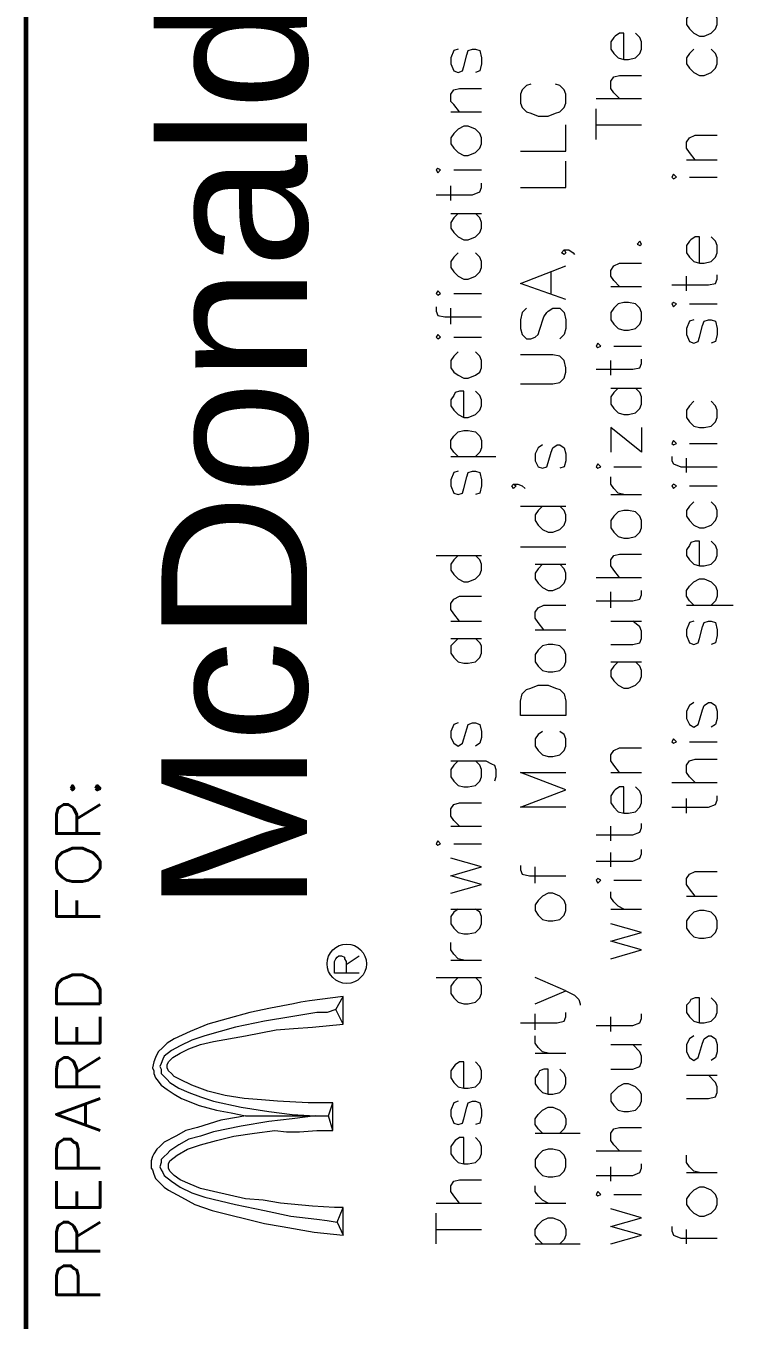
# Model space of a CAD drawing. Header units: inches. Extents: x 5 to 516, y -193 to 129.
# Drawn here: x 484.08 to 488.94, y -163.95 to -155.06 of the extents above; entities that cross this region are included whole.
import ezdxf

# ---------------------------------------------------------------- set-up
doc = ezdxf.new("R2010")
doc.units = ezdxf.units.IN
doc.header["$MEASUREMENT"] = 0
doc.layers.add('PDF10_Geometry', color=7, linetype='Continuous')
doc.layers.add('PDF10_Text', color=7, linetype='Continuous')
doc.styles.add('PDF Arial-BoldMT', font='arial.ttf')

msp = doc.modelspace()

# ---------------------------------------------------------------- linework, layer by layer
at = {"layer": 'PDF10_Geometry', "lineweight": 60}
msp.add_lwpolyline([(484.0844583, -99.6385333), (484.0844583, -189.6248788)], dxfattribs=at)
at = {"layer": 'PDF10_Geometry', "lineweight": 13}
for points in [[(488.6242747, -155.0462932), (488.6442739, -155.076292), (488.6742727, -155.1062908), (488.7142711, -155.12629), (488.7442699, -155.12629), (488.7942678, -155.1062908), (488.8242666, -155.076292), (488.8342662, -155.0462932), (488.8342662, -155.0062949), (488.8242666, -154.9762961), (488.7942678, -154.9462973), (488.7442699, -154.9362977), (488.7142711, -154.9362977), (488.6742727, -154.9462973), (488.6442739, -154.9762961), (488.6242747, -155.0062949)], [(487.0043405, -155.8662599), (487.0243397, -155.8962587), (487.0543385, -155.9262575), (487.0943369, -155.9462567), (487.1243357, -155.9462567), (487.1743336, -155.9262575), (487.2043324, -155.8962587), (487.214332, -155.8662599), (487.214332, -155.8262616), (487.2043324, -155.7962628), (487.1743336, -155.766264), (487.1243357, -155.7462648), (487.0943369, -155.7462648), (487.0543385, -155.766264), (487.0243397, -155.7962628), (487.0043405, -155.8262616)], [(486.9143442, -156.0662518), (486.9343434, -156.0462526), (486.9143442, -156.036253), (486.9043446, -156.0462526)], [(488.5342784, -156.1062502), (488.5542776, -156.0962506), (488.5342784, -156.0762514), (488.5242788, -156.0962506)], [(488.2842885, -156.5562285), (488.3042877, -156.5662281), (488.3142873, -156.5562285), (488.3042877, -156.5362293)], [(486.9143442, -156.9062177), (486.9343434, -156.8962181), (486.9143442, -156.8762189), (486.9043446, -156.8962181)], [(488.1042959, -157.0762074), (488.124295, -157.1062062), (488.1542938, -157.136205), (488.1942922, -157.1462046), (488.224291, -157.1462046), (488.274289, -157.136205), (488.3042877, -157.1062062), (488.3142873, -157.0762074), (488.3142873, -157.0262094), (488.3042877, -156.9962106), (488.274289, -156.9662119), (488.224291, -156.9562123), (488.1942922, -156.9562123), (488.1542938, -156.9662119), (488.124295, -156.9962106), (488.1042959, -157.0262094)], [(488.5342784, -156.9862144), (488.5542776, -156.9662153), (488.5342784, -156.9562157), (488.5242788, -156.9662153)], [(486.9143442, -157.2062055), (486.9343434, -157.1962059), (486.9143442, -157.1762067), (486.9043446, -157.1962059)], [(488.0142995, -157.2662031), (488.0342987, -157.2562035), (488.0142995, -157.2362043), (488.0042999, -157.2562035)], [(488.5342784, -157.9361759), (488.5542776, -157.9261763), (488.5342784, -157.9061771), (488.5242788, -157.9261763)], [(488.0142995, -158.0961694), (488.0342987, -158.0861698), (488.0142995, -158.0661706), (488.0042999, -158.0861698)], [(488.5342784, -158.2361637), (488.5542776, -158.2161645), (488.5342784, -158.2061649), (488.5242788, -158.2161645)], [(488.1042959, -158.5061527), (488.124295, -158.5361515), (488.1542938, -158.5661503), (488.1942922, -158.5761499), (488.224291, -158.5761499), (488.274289, -158.5661503), (488.3042877, -158.5361515), (488.3142873, -158.5061527), (488.3142873, -158.4561547), (488.3042877, -158.426156), (488.274289, -158.3961572), (488.224291, -158.3861576), (488.1942922, -158.3861576), (488.1542938, -158.3961572), (488.124295, -158.426156), (488.1042959, -158.4561547)], [(487.584317, -159.4261154), (487.6043162, -159.4561141), (487.6343149, -159.4861129), (487.6743133, -159.4961125), (487.7043121, -159.4961125), (487.7543101, -159.4861129), (487.7843089, -159.4561141), (487.7943084, -159.4261154), (487.7943084, -159.3761174), (487.7843089, -159.3461186), (487.7543101, -159.3161198), (487.7043121, -159.3061202), (487.6743133, -159.3061202), (487.6343149, -159.3161198), (487.6043162, -159.3461186), (487.584317, -159.3761174)], [(487.7943084, -159.7961003), (487.484321, -159.7961003), (487.484321, -159.6961044), (487.4943206, -159.6461064), (487.5243194, -159.6161076), (487.5543182, -159.606108), (487.6043162, -159.5861089), (487.6743133, -159.5861089), (487.7243113, -159.606108), (487.7543101, -159.6161076), (487.7843089, -159.6461064), (487.7943084, -159.6961044)], [(488.5342784, -159.9860926), (488.5542776, -159.976093), (488.5342784, -159.9560938), (488.5242788, -159.976093)], [(486.9143442, -160.6860642), (486.9343434, -160.6760646), (486.9143442, -160.6560654), (486.9043446, -160.6760646)], [(488.0142995, -160.9460536), (488.0342987, -160.9260544), (488.0142995, -160.9160548), (488.0042999, -160.9260544)], [(487.584317, -161.1360459), (487.6043162, -161.1660447), (487.6343149, -161.1960435), (487.6743133, -161.2060431), (487.7043121, -161.2060431), (487.7543101, -161.1960435), (487.7843089, -161.1660447), (487.7943084, -161.1360459), (487.7943084, -161.0960475), (487.7843089, -161.0660488), (487.7543101, -161.03605), (487.7043121, -161.0160508), (487.6743133, -161.0160508), (487.6343149, -161.03605), (487.6043162, -161.0660488), (487.584317, -161.0960475)], [(488.6242747, -161.256041), (488.6442739, -161.2860398), (488.6742727, -161.3160386), (488.7142711, -161.3260382), (488.7442699, -161.3260382), (488.7942678, -161.3160386), (488.8242666, -161.2860398), (488.8342662, -161.256041), (488.8342662, -161.2060431), (488.8242666, -161.1760443), (488.7942678, -161.1460455), (488.7442699, -161.1360459), (488.7142711, -161.1360459), (488.6742727, -161.1460455), (488.6442739, -161.1760443), (488.6242747, -161.2060431)], [(485.5943978, -162.5459887), (485.5443998, -162.5559882), (485.4244047, -162.5759874), (485.2644112, -162.6259854), (485.1844144, -162.6459846), (485.1144173, -162.685983), (485.0344205, -162.7259813), (485.0044218, -162.7559801), (484.9844226, -162.7759793), (484.9644234, -162.8059781), (484.9544238, -162.8259773), (484.9444242, -162.8559761), (484.9444242, -162.8859748), (484.9444242, -162.905974), (484.9544238, -162.9159736), (484.9644234, -162.9459724), (484.974423, -162.9759712), (485.0044218, -163.00597), (485.0344205, -163.0359688), (485.0644193, -163.0559679), (485.1544157, -163.1059659), (485.244412, -163.1559639), (485.3644071, -163.1959623), (485.4844023, -163.225961), (485.6043974, -163.2559598), (485.7243925, -163.2859586), (485.8443876, -163.3059578), (486.0643787, -163.3459562), (486.2643706, -163.3659554), (486.2643706, -163.1759631), (486.204373, -163.1759631), (486.0543791, -163.1659635), (485.834388, -163.1459643), (485.7143929, -163.1259651), (485.5943978, -163.1159655), (485.3744067, -163.0659675), (485.2844104, -163.0459683), (485.2144132, -163.0159696), (485.1444161, -162.9859708), (485.1044177, -162.955972), (485.0744189, -162.9259732), (485.0644193, -162.905974), (485.0644193, -162.8959744), (485.0644193, -162.8759753), (485.0744189, -162.8559761), (485.1244169, -162.8159777), (485.194414, -162.7759793), (485.2844104, -162.7459805), (485.3944059, -162.7159817), (485.514401, -162.685983), (485.6543954, -162.6659838), (485.7943897, -162.6459846), (485.8743864, -162.6559842), (485.9643828, -162.6559842), (486.0843779, -162.6459846), (486.1943734, -162.6459846), (486.1943734, -162.4559923), (486.1143767, -162.4559923), (486.0243803, -162.4559923), (485.8143889, -162.4459927), (485.7043933, -162.4359931), (485.5843982, -162.4259935), (485.4544035, -162.4059943), (485.3344083, -162.3759956), (485.2244128, -162.3359972), (485.1444161, -162.2959988), (485.1044177, -162.2759996), (485.0844185, -162.2560004), (485.0644193, -162.2360012), (485.0544197, -162.2160021), (485.0544197, -162.1960029), (485.0644193, -162.1760037), (485.0944181, -162.1460049), (485.1444161, -162.1160061), (485.2044136, -162.0860073), (485.2844104, -162.0560086), (485.3744067, -162.0360094), (485.5943978, -161.996011), (485.8043893, -161.9560126), (485.9243844, -161.946013), (486.0543791, -161.9360134), (486.2643706, -161.9160142), (486.2643706, -161.726022), (486.0343799, -161.7560207), (485.9743824, -161.7660203), (485.9243844, -161.7760199), (485.7643909, -161.8060187), (485.6243966, -161.8360175), (485.4744027, -161.8760159), (485.3344083, -161.9160142), (485.2144132, -161.9660122), (485.1044177, -162.0160102), (485.0544197, -162.046009), (485.0244209, -162.0760077), (484.9944222, -162.1060065), (484.974423, -162.1460049), (484.9644234, -162.1760037), (484.9544238, -162.2160021), (484.9644234, -162.2360012), (484.9644234, -162.2560004), (484.974423, -162.2859992), (484.9844226, -162.2959988), (485.0144213, -162.3359972), (485.0544197, -162.365996), (485.1044177, -162.3959947), (485.1544157, -162.4259935), (485.2744108, -162.4759915), (485.3944059, -162.5059903), (485.4944019, -162.5259895)], [(488.1042959, -162.4459927), (488.124295, -162.4759915), (488.1542938, -162.5059903), (488.1942922, -162.5159899), (488.224291, -162.5159899), (488.274289, -162.5059903), (488.3042877, -162.4759915), (488.3142873, -162.4459927), (488.3142873, -162.3959947), (488.3042877, -162.3759956), (488.274289, -162.3459968), (488.224291, -162.3259976), (488.1942922, -162.3259976), (488.1542938, -162.3459968), (488.124295, -162.3759956), (488.1042959, -162.3959947)], [(487.584317, -162.8959744), (487.6043162, -162.9259732), (487.6343149, -162.955972), (487.6743133, -162.9659716), (487.7043121, -162.9659716), (487.7543101, -162.955972), (487.7843089, -162.9259732), (487.7943084, -162.8959744), (487.7943084, -162.8459765), (487.7843089, -162.8159777), (487.7543101, -162.7859789), (487.7043121, -162.7759793), (487.6743133, -162.7759793), (487.6343149, -162.7859789), (487.6043162, -162.8159777), (487.584317, -162.8459765)], [(488.0142995, -163.0959663), (488.0342987, -163.0859667), (488.0142995, -163.0659675), (488.0042999, -163.0859667)], [(488.6242747, -163.1559639), (488.6442739, -163.1859627), (488.6742727, -163.2159614), (488.7142711, -163.2359606), (488.7442699, -163.2359606), (488.7942678, -163.2159614), (488.8242666, -163.1859627), (488.8342662, -163.1559639), (488.8342662, -163.1159655), (488.8242666, -163.0859667), (488.7942678, -163.0559679), (488.7442699, -163.0359688), (488.7142711, -163.0359688), (488.6742727, -163.0559679), (488.6442739, -163.0859667), (488.6242747, -163.1159655)]]:
    msp.add_lwpolyline(points, close=True, dxfattribs=at)
for points in [[(488.1942922, -155.2862835), (488.1942922, -155.1062908), (488.1642934, -155.1062908), (488.1342946, -155.12629), (488.124295, -155.1362896), (488.1042959, -155.1662884), (488.1042959, -155.2162863), (488.124295, -155.2462851), (488.1542938, -155.2762839), (488.1942922, -155.2862835), (488.224291, -155.2862835), (488.274289, -155.2762839), (488.3042877, -155.2462851), (488.3142873, -155.2162863), (488.3142873, -155.1662884), (488.3042877, -155.1362896), (488.274289, -155.1062908)], [(487.0543385, -155.2162829), (487.0243397, -155.2262825), (487.0043405, -155.2762805), (487.0043405, -155.3162789), (487.0243397, -155.3662768), (487.0543385, -155.3762764), (487.0843373, -155.3662768), (487.0943369, -155.3362781), (487.1143361, -155.2562813), (487.1243357, -155.2262825), (487.1543344, -155.2162829), (487.1743336, -155.2162829), (487.2043324, -155.2262825), (487.214332, -155.2762805), (487.214332, -155.3162789), (487.2043324, -155.3662768), (487.1743336, -155.3762764)], [(488.6742727, -155.2162829), (488.6442739, -155.2462817), (488.6242747, -155.2762805), (488.6242747, -155.3162789), (488.6442739, -155.3462777), (488.6742727, -155.3762764), (488.7142711, -155.3962756), (488.7442699, -155.3962756), (488.7942678, -155.3762764), (488.8242666, -155.3462777), (488.8342662, -155.3162789), (488.8342662, -155.2762805), (488.8242666, -155.2462817), (488.7942678, -155.2162829)], [(487.5543182, -155.4562732), (487.5243194, -155.4662728), (487.4943206, -155.4962716), (487.484321, -155.5262703), (487.484321, -155.5862679), (487.4943206, -155.6162667), (487.5243194, -155.6462655), (487.5543182, -155.6562651), (487.6043162, -155.6762643), (487.6743133, -155.6762643), (487.7243113, -155.6562651), (487.7543101, -155.6462655), (487.7843089, -155.6162667), (487.7943084, -155.5862679), (487.7943084, -155.5262703), (487.7843089, -155.4962716), (487.7543101, -155.4662728), (487.7243113, -155.4562732)], [(488.1642934, -155.5562691), (488.124295, -155.5162708), (488.1042959, -155.486272), (488.1042959, -155.436274), (488.124295, -155.4062752), (488.1642934, -155.3962756), (488.3142873, -155.3962756)], [(487.0643381, -155.6462689), (487.0243397, -155.5962709), (487.0043405, -155.5762717), (487.0043405, -155.5262737), (487.0243397, -155.496275), (487.0643381, -155.4862754), (487.214332, -155.4862754)], [(488.0042999, -155.5562691), (488.3142873, -155.5562691)], [(488.0042999, -155.8362578), (488.0042999, -155.6262663)], [(487.0043405, -155.6462689), (487.214332, -155.6462689)], [(487.484321, -155.9162545), (487.7943084, -155.9162545), (487.7943084, -155.7362618)], [(488.0042999, -155.7362618), (488.3142873, -155.7362618)], [(488.6842723, -155.9762521), (488.6442739, -155.9262541), (488.6242747, -155.8962553), (488.6242747, -155.8562569), (488.6442739, -155.8262582), (488.6842723, -155.806259), (488.8342662, -155.806259)], [(487.484321, -156.1662477), (487.7943084, -156.1662477), (487.7943084, -155.9862551)], [(488.6242747, -155.9762521), (488.8342662, -155.9762521)], [(487.0243397, -156.0462526), (487.214332, -156.0462526)], [(486.9043446, -156.2162423), (487.1543344, -156.2162423), (487.2043324, -156.1962431), (487.214332, -156.1662444), (487.214332, -156.1362456)], [(487.0043405, -156.2562407), (487.0043405, -156.1562448)], [(488.6442739, -156.0962472), (488.8342662, -156.0962472)], [(487.0043405, -156.3462404), (487.214332, -156.3462404)], [(487.0543385, -156.3462404), (487.0243397, -156.3762392), (487.0043405, -156.406238), (487.0043405, -156.4462364), (487.0243397, -156.4762352), (487.0543385, -156.5062339), (487.0943369, -156.5262331), (487.1243357, -156.5262331), (487.1743336, -156.5062339), (487.2043324, -156.4762352), (487.214332, -156.4462364), (487.214332, -156.406238), (487.2043324, -156.3762392), (487.1743336, -156.3462404)], [(488.7142711, -156.6862266), (488.7142711, -156.5062339), (488.6842723, -156.5062339), (488.6542735, -156.5262331), (488.6442739, -156.5362327), (488.6242747, -156.5662315), (488.6242747, -156.6162295), (488.6442739, -156.6462283), (488.6742727, -156.676227), (488.7142711, -156.6862266), (488.7442699, -156.6862266), (488.7942678, -156.676227), (488.8242666, -156.6462283), (488.8342662, -156.6162295), (488.8342662, -156.5662315), (488.8242666, -156.5362327), (488.7942678, -156.5062339)], [(487.7843089, -156.5962269), (487.7943084, -156.6162261), (487.7843089, -156.6262257), (487.7643097, -156.6162261), (487.7843089, -156.5962269), (487.8143076, -156.5962269), (487.8443064, -156.6162261), (487.854306, -156.6262257)], [(487.0543385, -156.6162261), (487.0243397, -156.6462249), (487.0043405, -156.6762236), (487.0043405, -156.716222), (487.0243397, -156.7462208), (487.0543385, -156.7762196), (487.0943369, -156.7962188), (487.1243357, -156.7962188), (487.1743336, -156.7762196), (487.2043324, -156.7462208), (487.214332, -156.716222), (487.214332, -156.6762236), (487.2043324, -156.6462249), (487.1743336, -156.6162261)], [(488.1642934, -156.8462201), (488.124295, -156.8062218), (488.1042959, -156.776223), (488.1042959, -156.7362246), (488.124295, -156.7062258), (488.1642934, -156.6862266), (488.3142873, -156.6862266)], [(487.7943084, -156.9362131), (487.484321, -156.8262176), (487.7943084, -156.7062224)], [(487.6943125, -156.8962147), (487.6943125, -156.7462208)], [(488.5242788, -156.8362171), (488.7742687, -156.8362171), (488.8242666, -156.8262176), (488.8342662, -156.7962188), (488.8342662, -156.76622)], [(488.6242747, -156.8762155), (488.6242747, -156.7762196)], [(488.1042959, -156.8462201), (488.3142873, -156.8462201)], [(487.0243397, -156.8962147), (487.214332, -156.8962147)], [(488.6442739, -156.9662153), (488.8342662, -156.9662153)], [(486.9043446, -156.9862144), (486.9043446, -157.0162132), (486.9143442, -157.046212), (486.9643422, -157.0562116), (487.214332, -157.0562116)], [(487.0043405, -157.1062096), (487.0043405, -156.996214)], [(487.5243194, -156.9962106), (487.4943206, -157.0262094), (487.484321, -157.0762074), (487.484321, -157.136205), (487.4943206, -157.1762033), (487.5243194, -157.2062021), (487.5543182, -157.2062021), (487.584317, -157.1962025), (487.6043162, -157.1762033), (487.6143158, -157.1462046), (487.6443145, -157.0562082), (487.6643137, -157.0262094), (487.6743133, -157.0162098), (487.7043121, -156.9962106), (487.7543101, -156.9962106), (487.7843089, -157.0262094), (487.7943084, -157.0762074), (487.7943084, -157.136205), (487.7843089, -157.1762033), (487.7543101, -157.2062021)], [(488.6742727, -157.0762074), (488.6442739, -157.086207), (488.6242747, -157.136205), (488.6242747, -157.1762033), (488.6442739, -157.2262013), (488.6742727, -157.2362009), (488.7042715, -157.2262013), (488.7142711, -157.1962025), (488.7342703, -157.1162058), (488.7442699, -157.086207), (488.7742687, -157.0762074), (488.7942678, -157.0762074), (488.8242666, -157.086207), (488.8342662, -157.136205), (488.8342662, -157.1762033), (488.8242666, -157.2262013), (488.7942678, -157.2362009)], [(487.0243397, -157.1962025), (487.214332, -157.1962025)], [(487.0543385, -157.2961985), (487.0243397, -157.3261972), (487.0043405, -157.356196), (487.0043405, -157.406194), (487.0243397, -157.4361928), (487.0543385, -157.456192), (487.0943369, -157.4761912), (487.1243357, -157.4761912), (487.1743336, -157.456192), (487.2043324, -157.4361928), (487.214332, -157.406194), (487.214332, -157.356196), (487.2043324, -157.3261972), (487.1743336, -157.2961985)], [(487.484321, -157.5161895), (487.7043121, -157.5161895), (487.7543101, -157.5061899), (487.7843089, -157.4761912), (487.7943084, -157.4361928), (487.7943084, -157.406194), (487.7843089, -157.356196), (487.7543101, -157.3261972), (487.7043121, -157.3161977), (487.484321, -157.3161977)], [(488.124295, -157.2562001), (488.3142873, -157.2562001)], [(488.0042999, -157.4161936), (488.2542898, -157.4161936), (488.3042877, -157.406194), (488.3142873, -157.3761952), (488.3142873, -157.3461964)], [(488.1042959, -157.456192), (488.1042959, -157.356196)], [(487.0943369, -157.7461836), (487.0943369, -157.5661909), (487.0643381, -157.5661909), (487.0343393, -157.5761905), (487.0243397, -157.5961897), (487.0043405, -157.6261885), (487.0043405, -157.6661868), (487.0243397, -157.6961856), (487.0543385, -157.7261844), (487.0943369, -157.7461836), (487.1243357, -157.7461836), (487.1743336, -157.7261844), (487.2043324, -157.6961856), (487.214332, -157.6661868), (487.214332, -157.6261885), (487.2043324, -157.5961897), (487.1743336, -157.5661909)], [(488.1042959, -157.5461917), (488.3142873, -157.5461917)], [(488.1542938, -157.5461917), (488.124295, -157.5761905), (488.1042959, -157.6061893), (488.1042959, -157.6561872), (488.124295, -157.686186), (488.1542938, -157.7161848), (488.1942922, -157.7261844), (488.224291, -157.7261844), (488.274289, -157.7161848), (488.3042877, -157.686186), (488.3142873, -157.6561872), (488.3142873, -157.6061893), (488.3042877, -157.5761905), (488.274289, -157.5461917)], [(488.6742727, -157.636188), (488.6442739, -157.6661868), (488.6242747, -157.6961856), (488.6242747, -157.7461836), (488.6442739, -157.7761824), (488.6742727, -157.8061811), (488.7142711, -157.8161807), (488.7442699, -157.8161807), (488.7942678, -157.8061811), (488.8242666, -157.7761824), (488.8342662, -157.7461836), (488.8342662, -157.6961856), (488.8242666, -157.6661868), (488.7942678, -157.636188)], [(487.0543385, -158.0161726), (487.0243397, -157.9861738), (487.0043405, -157.9561751), (487.0043405, -157.9061771), (487.0243397, -157.8761783), (487.0543385, -157.8461795), (487.0943369, -157.8361799), (487.1243357, -157.8361799), (487.1743336, -157.8461795), (487.2043324, -157.8761783), (487.214332, -157.9061771), (487.214332, -157.9561751), (487.2043324, -157.9861738), (487.1743336, -158.0161726)], [(488.3142873, -157.8161807), (488.3142873, -157.9861738), (488.1042959, -157.8161807), (488.1042959, -157.9861738)], [(487.6343149, -157.9361759), (487.6043162, -157.9561751), (487.584317, -157.9961734), (487.584317, -158.0461714), (487.6043162, -158.0861698), (487.6343149, -158.0961694), (487.6643137, -158.0861698), (487.6743133, -158.056171), (487.6943125, -157.9861738), (487.7043121, -157.9561751), (487.7343109, -157.9361759), (487.7543101, -157.9361759), (487.7843089, -157.9561751), (487.7943084, -157.9961734), (487.7943084, -158.0461714), (487.7843089, -158.0861698), (487.7543101, -158.0961694)], [(488.6442739, -157.9261763), (488.8342662, -157.9261763)], [(487.0043405, -158.0161726), (487.3143279, -158.0161726)], [(488.5242788, -158.0161726), (488.5242788, -158.0461714), (488.5342784, -158.0661706), (488.5842764, -158.0861698), (488.8342662, -158.0861698)], [(488.6242747, -158.1261681), (488.6242747, -158.0261722)], [(487.0543385, -158.1161686), (487.0243397, -158.1261681), (487.0043405, -158.1761661), (487.0043405, -158.2161645), (487.0243397, -158.2661625), (487.0543385, -158.2761621), (487.0843373, -158.2661625), (487.0943369, -158.2361637), (487.1143361, -158.1561669), (487.1243357, -158.1261681), (487.1543344, -158.1161686), (487.1743336, -158.1161686), (487.2043324, -158.1261681), (487.214332, -158.1761661), (487.214332, -158.2161645), (487.2043324, -158.2661625), (487.1743336, -158.2761621)], [(488.124295, -158.0861698), (488.3142873, -158.0861698)], [(487.4343231, -158.2061649), (487.4543223, -158.2161645), (487.4343231, -158.2361637), (487.4243235, -158.2161645), (487.4343231, -158.2061649), (487.4643218, -158.2061649), (487.4943206, -158.2161645), (487.5143198, -158.2361637)], [(488.1942922, -158.2761621), (488.1542938, -158.2661625), (488.124295, -158.2361637), (488.1042959, -158.2061649), (488.1042959, -158.1561669)], [(488.1042959, -158.2761621), (488.3142873, -158.2761621)], [(488.6442739, -158.2161645), (488.8342662, -158.2161645)], [(487.484321, -158.3561588), (487.7943084, -158.3561588)], [(487.6343149, -158.3561588), (487.6043162, -158.3861576), (487.584317, -158.4161564), (487.584317, -158.4561547), (487.6043162, -158.4861535), (487.6343149, -158.5161523), (487.6743133, -158.5361515), (487.7043121, -158.5361515), (487.7543101, -158.5161523), (487.7843089, -158.4861535), (487.7943084, -158.4561547), (487.7943084, -158.4161564), (487.7843089, -158.3861576), (487.7543101, -158.3561588)], [(488.6742727, -158.32616), (488.6442739, -158.3561588), (488.6242747, -158.3861576), (488.6242747, -158.426156), (488.6442739, -158.4561547), (488.6742727, -158.4861535), (488.7142711, -158.5061527), (488.7442699, -158.5061527), (488.7942678, -158.4861535), (488.8242666, -158.4561547), (488.8342662, -158.426156), (488.8342662, -158.3861576), (488.8242666, -158.3561588), (488.7942678, -158.32616)], [(487.484321, -158.6361474), (487.7943084, -158.6361474)], [(488.7142711, -158.7661422), (488.7142711, -158.5961491), (488.6842723, -158.5961491), (488.6542735, -158.6061487), (488.6442739, -158.6261478), (488.6242747, -158.6561466), (488.6242747, -158.696145), (488.6442739, -158.7261438), (488.6742727, -158.7561426), (488.7142711, -158.7661422), (488.7442699, -158.7661422), (488.7942678, -158.7561426), (488.8242666, -158.7261438), (488.8342662, -158.696145), (488.8342662, -158.6561466), (488.8242666, -158.6261478), (488.7942678, -158.5961491)], [(486.9043446, -158.696145), (487.214332, -158.696145)], [(487.0543385, -158.696145), (487.0243397, -158.7261438), (487.0043405, -158.7561426), (487.0043405, -158.7961409), (487.0243397, -158.8261397), (487.0543385, -158.8561385), (487.0943369, -158.8761377), (487.1243357, -158.8761377), (487.1743336, -158.8561385), (487.2043324, -158.8261397), (487.214332, -158.7961409), (487.214332, -158.7561426), (487.2043324, -158.7261438), (487.1743336, -158.696145)], [(488.1642934, -158.8461389), (488.124295, -158.7961409), (488.1042959, -158.7661422), (488.1042959, -158.7261438), (488.124295, -158.696145), (488.1642934, -158.6861454), (488.3142873, -158.6861454)], [(487.584317, -158.7561426), (487.7943084, -158.7561426)], [(487.6343149, -158.7561426), (487.6043162, -158.7861413), (487.584317, -158.8161401), (487.584317, -158.8561385), (487.6043162, -158.8861373), (487.6343149, -158.9161361), (487.6743133, -158.9361353), (487.7043121, -158.9361353), (487.7543101, -158.9161361), (487.7843089, -158.8861373), (487.7943084, -158.8561385), (487.7943084, -158.8161401), (487.7843089, -158.7861413), (487.7543101, -158.7561426)], [(488.0042999, -158.8461389), (488.3142873, -158.8461389)], [(488.6742727, -159.0361312), (488.6442739, -159.0061324), (488.6242747, -158.9761336), (488.6242747, -158.9361353), (488.6442739, -158.9061365), (488.6742727, -158.8761377), (488.7142711, -158.8561385), (488.7442699, -158.8561385), (488.7942678, -158.8761377), (488.8242666, -158.9061365), (488.8342662, -158.9361353), (488.8342662, -158.9761336), (488.8242666, -159.0061324), (488.7942678, -159.0361312)], [(487.0643381, -159.1461267), (487.0243397, -159.0961288), (487.0043405, -159.06613), (487.0043405, -159.0261316), (487.0243397, -158.9961328), (487.0643381, -158.9761336), (487.214332, -158.9761336)], [(488.0042999, -159.0061324), (488.2542898, -159.0061324), (488.3042877, -158.9961328), (488.3142873, -158.966134), (488.3142873, -158.9361353)], [(488.1042959, -159.0561304), (488.1042959, -158.9461348)], [(487.6443145, -159.2061243), (487.6043162, -159.1561263), (487.584317, -159.1261275), (487.584317, -159.0861292), (487.6043162, -159.0561304), (487.6443145, -159.0361312), (487.7943084, -159.0361312)], [(488.6242747, -159.0361312), (488.9442617, -159.0361312)], [(487.0043405, -159.1461267), (487.214332, -159.1461267)], [(488.1042959, -159.3061202), (488.2542898, -159.3061202), (488.3042877, -159.2961206), (488.3142873, -159.2661219), (488.3142873, -159.2161239), (488.3042877, -159.1861251), (488.2542898, -159.1461267)], [(488.1042959, -159.1461267), (488.3142873, -159.1461267)], [(488.6742727, -159.1461267), (488.6442739, -159.1561263), (488.6242747, -159.2061243), (488.6242747, -159.2461227), (488.6442739, -159.2961206), (488.6742727, -159.3061202), (488.7042715, -159.2961206), (488.7142711, -159.2661219), (488.7342703, -159.1861251), (488.7442699, -159.1561263), (488.7742687, -159.1461267), (488.7942678, -159.1461267), (488.8242666, -159.1561263), (488.8342662, -159.2061243), (488.8342662, -159.2461227), (488.8242666, -159.2961206), (488.7942678, -159.3061202)], [(487.0043405, -159.2661219), (487.214332, -159.2661219)], [(487.0543385, -159.2661219), (487.0243397, -159.2961206), (487.0043405, -159.3161198), (487.0043405, -159.3661178), (487.0243397, -159.3961166), (487.0543385, -159.4261154), (487.0943369, -159.4361149), (487.1243357, -159.4361149), (487.1743336, -159.4261154), (487.2043324, -159.3961166), (487.214332, -159.3661178), (487.214332, -159.3161198), (487.2043324, -159.2961206), (487.1743336, -159.2661219)], [(487.584317, -159.2061243), (487.7943084, -159.2061243)], [(488.1042959, -159.4261154), (488.3142873, -159.4261154)], [(488.1542938, -159.4261154), (488.124295, -159.4561141), (488.1042959, -159.4861129), (488.1042959, -159.5261113), (488.124295, -159.5561101), (488.1542938, -159.5861089), (488.1942922, -159.606108), (488.224291, -159.606108), (488.274289, -159.5861089), (488.3042877, -159.5561101), (488.3142873, -159.5261113), (488.3142873, -159.4861129), (488.3042877, -159.4561141), (488.274289, -159.4261154)], [(488.6742727, -159.706104), (488.6442739, -159.7261032), (488.6242747, -159.7661015), (488.6242747, -159.8160995), (488.6442739, -159.8560979), (488.6742727, -159.8760971), (488.7042715, -159.8560979), (488.7142711, -159.8260991), (488.7342703, -159.756102), (488.7442699, -159.7261032), (488.7742687, -159.706104), (488.7942678, -159.706104), (488.8242666, -159.7261032), (488.8342662, -159.7661015), (488.8342662, -159.8160995), (488.8242666, -159.8560979), (488.7942678, -159.8760971)], [(487.0543385, -159.8460983), (487.0243397, -159.8560979), (487.0043405, -159.9060959), (487.0043405, -159.9460942), (487.0243397, -159.9860926), (487.0543385, -160.0060918), (487.0843373, -159.9860926), (487.0943369, -159.9560938), (487.1143361, -159.8860967), (487.1243357, -159.8560979), (487.1543344, -159.8460983), (487.1743336, -159.8460983), (487.2043324, -159.8560979), (487.214332, -159.9060959), (487.214332, -159.9460942), (487.2043324, -159.9860926), (487.1743336, -160.0060918)], [(487.6343149, -159.9060959), (487.6043162, -159.9260951), (487.584317, -159.9560938), (487.584317, -160.0060918), (487.6043162, -160.0360906), (487.6343149, -160.0660894), (487.6743133, -160.076089), (487.7043121, -160.076089), (487.7543101, -160.0660894), (487.7843089, -160.0360906), (487.7943084, -160.0060918), (487.7943084, -159.9560938), (487.7843089, -159.9260951), (487.7543101, -159.9060959)], [(488.6442739, -159.976093), (488.8342662, -159.976093)], [(488.1642934, -160.1860845), (488.124295, -160.1360865), (488.1042959, -160.1060877), (488.1042959, -160.0660894), (488.124295, -160.0360906), (488.1642934, -160.0160914), (488.3142873, -160.0160914)], [(487.0043405, -160.1060877), (487.2443308, -160.1060877), (487.2843292, -160.1260869), (487.3043283, -160.1360865), (487.3143279, -160.1660853), (487.3143279, -160.2160833), (487.3043283, -160.2460821)], [(487.0543385, -160.1060877), (487.0243397, -160.1360865), (487.0043405, -160.1660853), (487.0043405, -160.2160833), (487.0243397, -160.2460821), (487.0543385, -160.2760808), (487.0943369, -160.2860804), (487.1243357, -160.2860804), (487.1743336, -160.2760808), (487.2043324, -160.2460821), (487.214332, -160.2160833), (487.214332, -160.1660853), (487.2043324, -160.1360865), (487.1743336, -160.1060877)], [(488.6842723, -160.2560816), (488.6442739, -160.2160833), (488.6242747, -160.1860845), (488.6242747, -160.1360865), (488.6442739, -160.1060877), (488.6842723, -160.0960881), (488.8342662, -160.0960881)], [(487.7943084, -160.4260747), (487.484321, -160.4260747), (487.7943084, -160.3060796), (487.484321, -160.1860845), (487.7943084, -160.1860845)], [(488.1042959, -160.1860845), (488.3142873, -160.1860845)], [(488.5242788, -160.2560816), (488.8342662, -160.2560816)], [(488.1942922, -160.4660731), (488.1942922, -160.2860804), (488.1642934, -160.2860804), (488.1342946, -160.3060796), (488.124295, -160.3160792), (488.1042959, -160.346078), (488.1042959, -160.396076), (488.124295, -160.4260747), (488.1542938, -160.4560735), (488.1942922, -160.4660731), (488.224291, -160.4660731), (488.274289, -160.4560735), (488.3042877, -160.4260747), (488.3142873, -160.396076), (488.3142873, -160.346078), (488.3042877, -160.3160792), (488.274289, -160.2860804)], [(488.5242788, -160.4260747), (488.7742687, -160.4260747), (488.8242666, -160.4060756), (488.8342662, -160.3760768), (488.8342662, -160.346078)], [(487.0643381, -160.5560695), (487.0243397, -160.5160711), (487.0043405, -160.4860723), (487.0043405, -160.4360743), (487.0243397, -160.4060756), (487.0643381, -160.396076), (487.214332, -160.396076)], [(488.6242747, -160.4660731), (488.6242747, -160.3660772)], [(487.0043405, -160.5560695), (487.214332, -160.5560695)], [(488.0042999, -160.616067), (488.2542898, -160.616067), (488.3042877, -160.5960678), (488.3142873, -160.5660691), (488.3142873, -160.5360703)], [(488.1042959, -160.6560654), (488.1042959, -160.5560695)], [(487.0243397, -160.6760646), (487.214332, -160.6760646)], [(487.0043405, -161.0160508), (487.214332, -160.9560532), (487.0043405, -160.8960557), (487.214332, -160.8360581), (487.0043405, -160.7760605)], [(488.0042999, -160.7960597), (488.2542898, -160.7960597), (488.3042877, -160.7760605), (488.3142873, -160.7460618), (488.3142873, -160.716063)], [(488.1042959, -160.8360581), (488.1042959, -160.7360622)], [(487.484321, -160.8260585), (487.484321, -160.8560573), (487.4943206, -160.8860561), (487.5443186, -160.8960557), (487.7943084, -160.8960557)], [(487.584317, -160.9460536), (487.584317, -160.8360581)], [(488.6842723, -161.03605), (488.6442739, -160.986052), (488.6242747, -160.9560532), (488.6242747, -160.9160548), (488.6442739, -160.8860561), (488.6842723, -160.8660569), (488.8342662, -160.8660569)], [(488.124295, -160.9260544), (488.3142873, -160.9260544)], [(488.1942922, -161.1260463), (488.1542938, -161.1060471), (488.124295, -161.0760483), (488.1042959, -161.0460496), (488.1042959, -161.0060512)], [(488.6242747, -161.03605), (488.8342662, -161.03605)], [(487.0043405, -161.1260463), (487.214332, -161.1260463)], [(487.0543385, -161.1260463), (487.0243397, -161.1460455), (487.0043405, -161.1760443), (487.0043405, -161.2260423), (487.0243397, -161.256041), (487.0543385, -161.2860398), (487.0943369, -161.2960394), (487.1243357, -161.2960394), (487.1743336, -161.2860398), (487.2043324, -161.256041), (487.214332, -161.2260423), (487.214332, -161.1760443), (487.2043324, -161.1460455), (487.1743336, -161.1260463)], [(488.1042959, -161.1260463), (488.3142873, -161.1260463)], [(488.1042959, -161.4660325), (488.3142873, -161.4060349), (488.1042959, -161.3460374), (488.3142873, -161.2860398), (488.1042959, -161.2260423)], [(487.0943369, -161.4760321), (487.0543385, -161.4660325), (487.0243397, -161.4360337), (487.0043405, -161.4060349), (487.0043405, -161.356037)], [(486.3743661, -161.5660285), (486.204373, -161.5660285), (486.204373, -161.4860317), (486.2143726, -161.4660325), (486.2243722, -161.4560329), (486.2343718, -161.4460333), (486.254371, -161.4460333), (486.2743702, -161.4560329), (486.2743702, -161.4660325), (486.2843698, -161.4860317), (486.2843698, -161.5660285)], [(486.2843698, -161.5060309), (486.3743661, -161.4460333)], [(487.0043405, -161.4760321), (487.214332, -161.4760321)], [(486.9043446, -161.5960272), (487.214332, -161.5960272)], [(487.0543385, -161.5960272), (487.0243397, -161.626026), (487.0043405, -161.6560248), (487.0043405, -161.7060228), (487.0243397, -161.7360215), (487.0543385, -161.7660203), (487.0943369, -161.7760199), (487.1243357, -161.7760199), (487.1743336, -161.7660203), (487.2043324, -161.7360215), (487.214332, -161.7060228), (487.214332, -161.6560248), (487.2043324, -161.626026), (487.1743336, -161.5960272)], [(487.584317, -161.7760199), (487.7943084, -161.6860236), (487.584317, -161.5960272)], [(486.2643706, -161.9160142), (486.2143726, -161.8160183), (486.2643706, -161.726022)], [(487.7943084, -161.6860236), (487.854306, -161.7160224), (487.8843048, -161.7460211), (487.8943044, -161.7760199), (487.8943044, -161.7860195)], [(488.7142711, -161.9060146), (488.7142711, -161.7360215), (488.6842723, -161.7360215), (488.6542735, -161.7460211), (488.6442739, -161.7660203), (488.6242747, -161.7860195), (488.6242747, -161.8360175), (488.6442739, -161.8660163), (488.6742727, -161.896015), (488.7142711, -161.9060146), (488.7442699, -161.9060146), (488.7942678, -161.896015), (488.8242666, -161.8660163), (488.8342662, -161.8360175), (488.8342662, -161.7860195), (488.8242666, -161.7660203), (488.7942678, -161.7360215)], [(486.2143726, -161.8160183), (486.154375, -161.8360175), (486.0843779, -161.8360175), (485.9043852, -161.8660163), (485.7243925, -161.896015), (485.5244006, -161.9360134), (485.3144092, -161.996011), (485.2244128, -162.0260098), (485.1444161, -162.0660081), (485.0844185, -162.0960069), (485.0344205, -162.1360053), (485.0244209, -162.1560045), (485.0144213, -162.1860033), (485.0044218, -162.2060025), (485.0144213, -162.2260016), (485.0144213, -162.2560004), (485.0344205, -162.2759996), (485.0544197, -162.2959988), (485.0744189, -162.315998), (485.1344165, -162.3559964), (485.2044136, -162.3859951), (485.2844104, -162.4159939), (485.3744067, -162.4459927), (485.564399, -162.4859911), (485.7543913, -162.5159899), (485.9143848, -162.5359891), (486.0743783, -162.5459887), (485.9143848, -162.5659878), (485.7543913, -162.585987), (485.564399, -162.6159858), (485.3744067, -162.6559842), (485.2844104, -162.685983), (485.2044136, -162.7059822), (485.1344165, -162.7459805), (485.0744189, -162.7859789), (485.0544197, -162.8059781), (485.0344205, -162.8259773), (485.0144213, -162.8459765), (485.0144213, -162.8659757), (485.0044218, -162.8959744), (485.0144213, -162.9159736), (485.0244209, -162.9359728), (485.0344205, -162.955972), (485.0844185, -162.9959704), (485.1444161, -163.0359688), (485.2244128, -163.0759671), (485.3144092, -163.1059659), (485.5244006, -163.1559639), (485.7243925, -163.1959623), (485.9043852, -163.2359606), (486.0843779, -163.2559598), (486.154375, -163.2659594), (486.2243722, -163.275959), (486.2643706, -163.1759631)], [(487.484321, -161.9060146), (487.7343109, -161.9060146), (487.7843089, -161.896015), (487.7943084, -161.8660163), (487.7943084, -161.8360175)], [(487.584317, -161.9560126), (487.584317, -161.8460171)], [(488.0042999, -161.9260138), (488.2542898, -161.9260138), (488.3042877, -161.9060146), (488.3142873, -161.8760159), (488.3142873, -161.8460171)], [(488.1042959, -161.9660122), (488.1042959, -161.8660163)], [(487.6743133, -162.1160061), (487.6343149, -162.1060065), (487.6043162, -162.0760077), (487.584317, -162.046009), (487.584317, -161.996011)], [(488.6742727, -161.996011), (488.6442739, -162.0160102), (488.6242747, -162.0560086), (488.6242747, -162.1060065), (488.6442739, -162.1460049), (488.6742727, -162.1660041), (488.7042715, -162.1460049), (488.7142711, -162.1160061), (488.7342703, -162.046009), (488.7442699, -162.0160102), (488.7742687, -161.996011), (488.7942678, -161.996011), (488.8242666, -162.0160102), (488.8342662, -162.0560086), (488.8342662, -162.1060065), (488.8242666, -162.1460049), (488.7942678, -162.1660041)], [(487.584317, -162.1160061), (487.7943084, -162.1160061)], [(488.1042959, -162.2260016), (488.2542898, -162.2260016), (488.3042877, -162.2060025), (488.3142873, -162.1760037), (488.3142873, -162.1360053), (488.3042877, -162.1060065), (488.2542898, -162.0560086)], [(488.1042959, -162.0560086), (488.3142873, -162.0560086)], [(487.0943369, -162.3559964), (487.0943369, -162.1760037), (487.0643381, -162.1760037), (487.0343393, -162.1960029), (487.0243397, -162.2060025), (487.0043405, -162.2360012), (487.0043405, -162.2859992), (487.0243397, -162.315998), (487.0543385, -162.3459968), (487.0943369, -162.3559964), (487.1243357, -162.3559964), (487.1743336, -162.3459968), (487.2043324, -162.315998), (487.214332, -162.2859992), (487.214332, -162.2360012), (487.2043324, -162.2060025), (487.1743336, -162.1760037)], [(487.6743133, -162.3959947), (487.6743133, -162.2260016), (487.6443145, -162.2260016), (487.6143158, -162.2360012), (487.6043162, -162.2560004), (487.584317, -162.2859992), (487.584317, -162.3259976), (487.6043162, -162.3559964), (487.6343149, -162.3859951), (487.6743133, -162.3959947), (487.7043121, -162.3959947), (487.7543101, -162.3859951), (487.7843089, -162.3559964), (487.7943084, -162.3259976), (487.7943084, -162.2859992), (487.7843089, -162.2560004), (487.7543101, -162.2260016)], [(488.6242747, -162.4259935), (488.7742687, -162.4259935), (488.8242666, -162.4159939), (488.8342662, -162.3859951), (488.8342662, -162.3459968), (488.8242666, -162.315998), (488.7742687, -162.266)], [(488.6242747, -162.266), (488.8342662, -162.266)], [(486.1943734, -162.6459846), (486.1643746, -162.5459887), (486.1943734, -162.4559923)], [(487.0543385, -162.4459927), (487.0243397, -162.4559923), (487.0043405, -162.5059903), (487.0043405, -162.5459887), (487.0243397, -162.5959866), (487.0543385, -162.6059862), (487.0843373, -162.5959866), (487.0943369, -162.5659878), (487.1143361, -162.4859911), (487.1243357, -162.4559923), (487.1543344, -162.4459927), (487.1743336, -162.4459927), (487.2043324, -162.4559923), (487.214332, -162.5059903), (487.214332, -162.5459887), (487.2043324, -162.5959866), (487.1743336, -162.6059862)], [(485.5943978, -162.5459887), (486.1643746, -162.5459887)], [(487.6343149, -162.6659838), (487.6043162, -162.635985), (487.584317, -162.6059862), (487.584317, -162.5659878), (487.6043162, -162.5359891), (487.6343149, -162.5059903), (487.6743133, -162.4859911), (487.7043121, -162.4859911), (487.7543101, -162.5059903), (487.7843089, -162.5359891), (487.7943084, -162.5659878), (487.7943084, -162.6059862), (487.7843089, -162.635985), (487.7543101, -162.6659838)], [(488.1642934, -162.7859789), (488.124295, -162.7459805), (488.1042959, -162.7159817), (488.1042959, -162.6659838), (488.124295, -162.635985), (488.1642934, -162.6259854), (488.3142873, -162.6259854)], [(487.0943369, -162.8759753), (487.0943369, -162.6959826), (487.0643381, -162.6959826), (487.0343393, -162.7159817), (487.0243397, -162.7259813), (487.0043405, -162.7559801), (487.0043405, -162.8059781), (487.0243397, -162.8359769), (487.0543385, -162.8659757), (487.0943369, -162.8759753), (487.1243357, -162.8759753), (487.1743336, -162.8659757), (487.2043324, -162.8359769), (487.214332, -162.8059781), (487.214332, -162.7559801), (487.2043324, -162.7259813), (487.1743336, -162.6959826)], [(487.584317, -162.6659838), (487.8943044, -162.6659838)], [(488.0042999, -162.7859789), (488.3142873, -162.7859789)], [(488.7142711, -162.9359728), (488.6742727, -162.9259732), (488.6442739, -162.8959744), (488.6242747, -162.8659757), (488.6242747, -162.8159777)], [(488.0042999, -162.955972), (488.2542898, -162.955972), (488.3042877, -162.9359728), (488.3142873, -162.905974), (488.3142873, -162.8759753)], [(488.1042959, -162.9959704), (488.1042959, -162.8959744)], [(487.0643381, -163.1459643), (487.0243397, -163.0959663), (487.0043405, -163.0659675), (487.0043405, -163.0259692), (487.0243397, -162.9959704), (487.0643381, -162.9859708), (487.214332, -162.9859708)], [(488.6242747, -162.9359728), (488.8342662, -162.9359728)], [(487.6743133, -163.1459643), (487.6343149, -163.1259651), (487.6043162, -163.0959663), (487.584317, -163.0659675), (487.584317, -163.0259692)], [(488.124295, -163.0859667), (488.3142873, -163.0859667)], [(486.9043446, -163.1459643), (487.214332, -163.1459643)], [(487.584317, -163.1459643), (487.7943084, -163.1459643)], [(488.1042959, -163.4259529), (488.3142873, -163.3659554), (488.1042959, -163.3059578), (488.3142873, -163.2459602), (488.1042959, -163.1859627)], [(486.2243722, -163.275959), (486.2643706, -163.3659554)], [(486.9043446, -163.4259529), (486.9043446, -163.2159614)], [(487.6343149, -163.4259529), (487.6043162, -163.3959541), (487.584317, -163.3659554), (487.584317, -163.325957), (487.6043162, -163.2959582), (487.6343149, -163.2659594), (487.6743133, -163.2459602), (487.7043121, -163.2459602), (487.7543101, -163.2659594), (487.7843089, -163.2959582), (487.7943084, -163.325957), (487.7943084, -163.3659554), (487.7843089, -163.3959541), (487.7543101, -163.4259529)], [(486.9043446, -163.325957), (487.214332, -163.325957)], [(488.5242788, -163.3059578), (488.5242788, -163.3359566), (488.5342784, -163.3659554), (488.5842764, -163.3859545), (488.8342662, -163.3859545)], [(488.6242747, -163.4259529), (488.6242747, -163.325957)], [(487.584317, -163.4259529), (487.8943044, -163.4259529)]]:
    msp.add_lwpolyline(points, dxfattribs=at)
at = {"layer": 'PDF10_Geometry', "lineweight": 40}
for points in [[(484.3944457, -160.29608), (484.4044453, -160.3060796), (484.4144449, -160.29608), (484.4044453, -160.2760808)], [(484.5644388, -160.29608), (484.5744384, -160.3060796), (484.5944376, -160.29608), (484.5744384, -160.2760808)], [(484.2944497, -160.8460577), (484.3044493, -160.8760565), (484.3344481, -160.9060553), (484.3644469, -160.9260544), (484.4044453, -160.936054), (484.4744424, -160.936054), (484.5144408, -160.9260544), (484.5444396, -160.9060553), (484.5744384, -160.8760565), (484.5944376, -160.8460577), (484.5944376, -160.7960597), (484.5744384, -160.7660609), (484.5444396, -160.7360622), (484.5144408, -160.7260626), (484.4744424, -160.7060634), (484.4044453, -160.7060634), (484.3644469, -160.7260626), (484.3344481, -160.7360622), (484.3044493, -160.7660609), (484.2944497, -160.7960597)], [(484.5944376, -161.7760199), (484.2944497, -161.7760199), (484.2944497, -161.676024), (484.3044493, -161.6360256), (484.3344481, -161.6060268), (484.3644469, -161.5960272), (484.4044453, -161.576028), (484.4744424, -161.576028), (484.5144408, -161.5960272), (484.5444396, -161.6060268), (484.5744384, -161.6360256), (484.5944376, -161.676024)]]:
    msp.add_lwpolyline(points, close=True, dxfattribs=at)
for points in [[(484.5944376, -160.6060674), (484.2944497, -160.6060674), (484.2944497, -160.4760727), (484.3044493, -160.4360743), (484.3144489, -160.4260747), (484.3444477, -160.4060756), (484.3744465, -160.4060756), (484.4044453, -160.4260747), (484.4144449, -160.4360743), (484.4344441, -160.4760727), (484.4344441, -160.6060674)], [(484.4344441, -160.5060715), (484.5944376, -160.4060756)], [(484.5944376, -161.1760443), (484.2944497, -161.1760443), (484.2944497, -160.9960516)], [(484.4344441, -161.1760443), (484.4344441, -161.0660488)], [(484.5944376, -161.8660163), (484.5944376, -162.046009), (484.2944497, -162.046009), (484.2944497, -161.8660163)], [(484.4344441, -162.046009), (484.4344441, -161.9360134)], [(484.5944376, -162.3459968), (484.2944497, -162.3459968), (484.2944497, -162.2260016), (484.3044493, -162.1760037), (484.3144489, -162.1660041), (484.3444477, -162.1460049), (484.3744465, -162.1460049), (484.4044453, -162.1660041), (484.4144449, -162.1760037), (484.4344441, -162.2260016), (484.4344441, -162.3459968)], [(484.4344441, -162.2460008), (484.5944376, -162.1460049)], [(484.5944376, -162.6459846), (484.2944497, -162.5359891), (484.5944376, -162.4259935)], [(484.4944416, -162.6059862), (484.4944416, -162.4659919)], [(484.5944376, -162.905974), (484.2944497, -162.905974), (484.2944497, -162.7759793), (484.3044493, -162.7359809), (484.3144489, -162.7259813), (484.3444477, -162.7059822), (484.3944457, -162.7059822), (484.4144449, -162.7259813), (484.4344441, -162.7359809), (484.4444436, -162.7759793), (484.4444436, -162.905974)], [(484.5944376, -162.9959704), (484.5944376, -163.1759631), (484.2944497, -163.1759631), (484.2944497, -162.9959704)], [(484.4344441, -163.1759631), (484.4344441, -163.0659675)], [(484.5944376, -163.4759509), (484.2944497, -163.4759509), (484.2944497, -163.3459562), (484.3044493, -163.3059578), (484.3144489, -163.2959582), (484.3444477, -163.275959), (484.3744465, -163.275959), (484.4044453, -163.2959582), (484.4144449, -163.3059578), (484.4344441, -163.3459562), (484.4344441, -163.4759509)], [(484.4344441, -163.3759549), (484.5944376, -163.275959)], [(484.5944376, -163.7759387), (484.2944497, -163.7759387), (484.2944497, -163.645944), (484.3044493, -163.6059456), (484.3144489, -163.595946), (484.3444477, -163.5759468), (484.3944457, -163.5759468), (484.4144449, -163.595946), (484.4344441, -163.6059456), (484.4444436, -163.645944), (484.4444436, -163.7759387)]]:
    msp.add_lwpolyline(points, dxfattribs=at)
at = {"layer": 'PDF10_Geometry', "lineweight": 13}
msp.add_circle((486.2893676, -161.5010291), 0.1349925, dxfattribs=at)

# ---------------------------------------------------------------- texts
at = {"layer": 'PDF10_Text', "insert": (485.6090695, -161.1447841), "char_height": 0.999994226, "attachment_point": 4, "rotation": 90, "style": 'PDF Arial-BoldMT'}
msp.add_mtext("McDonald's USA, LLC", dxfattribs=at)

doc.saveas('drawing.dxf')
